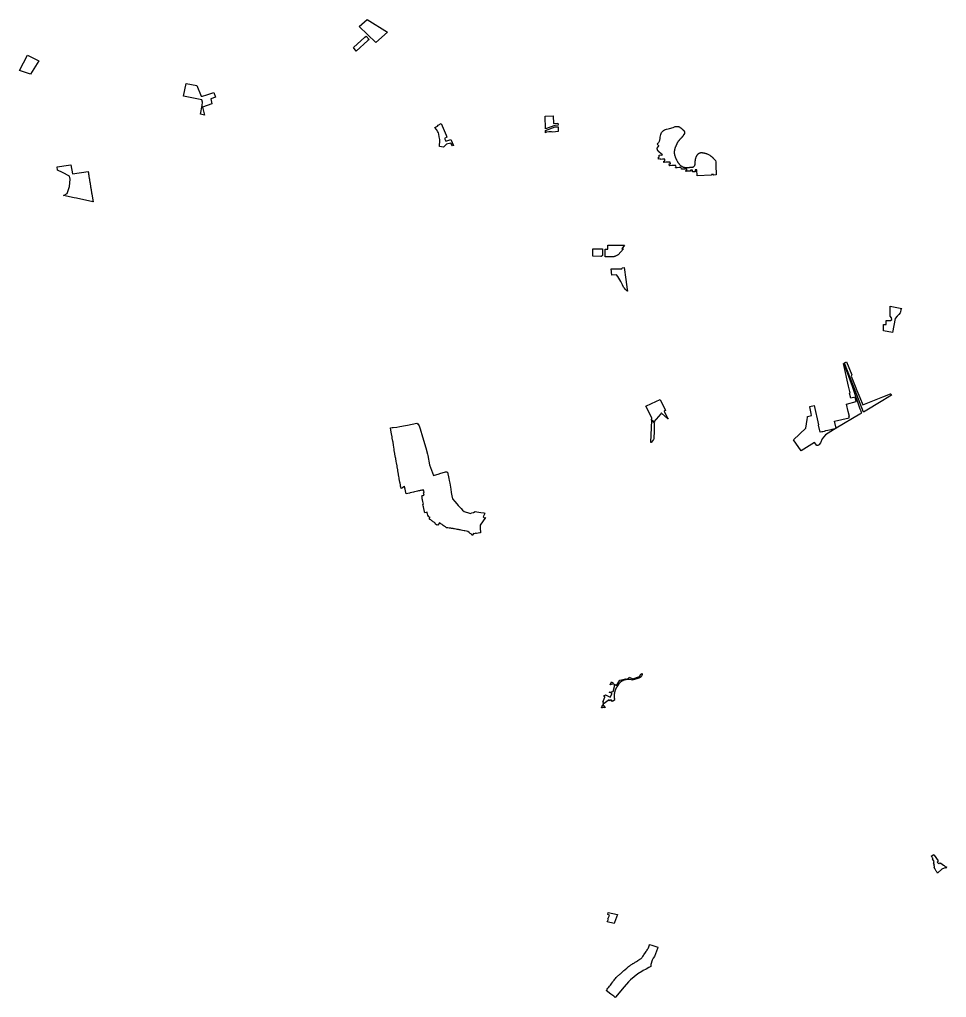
# Model space of a CAD drawing. Header units: inches. Extents: x -74.207 to -74.024, y 4.471 to 4.767.
# Drawn here: x -74.2049 to -74.1407, y 4.5449 to 4.6126 of the extents above; entities that cross this region are included whole.
import ezdxf

# ---------------------------------------------------------------- set-up
doc = ezdxf.new("R2010")
doc.units = ezdxf.units.IN
doc.header["$MEASUREMENT"] = 0
doc.layers.add('canchas', color=254, linetype='Continuous', true_color=0xfae5c3)

msp = doc.modelspace()

# ---------------------------------------------------------------- linework, layer by layer
at = {"layer": 'canchas'}
for points in [[(-74.203528, 4.609719), (-74.204104, 4.608815), (-74.204872, 4.609064), (-74.204332, 4.610123), (-74.20404, 4.609979)], [(-74.193329, 4.608166), (-74.192593, 4.608017), (-74.192296, 4.607286), (-74.192209, 4.607282), (-74.191912, 4.607384), (-74.191433, 4.607542), (-74.191301, 4.607213), (-74.19164, 4.607094), (-74.191553, 4.606748), (-74.192197, 4.606523), (-74.192073, 4.605965), (-74.192354, 4.606026), (-74.192222, 4.606629), (-74.192205, 4.606876), (-74.192243, 4.60703), (-74.193514, 4.607282)], [(-74.175444, 4.604361), (-74.175367, 4.60416), (-74.175022, 4.604293), (-74.174841, 4.603876), (-74.17489, 4.603853), (-74.175018, 4.604027), (-74.175318, 4.603948), (-74.175533, 4.603744), (-74.175798, 4.603791), (-74.175811, 4.603837), (-74.175801, 4.603926), (-74.175778, 4.604107), (-74.175782, 4.604289), (-74.175813, 4.604469), (-74.175855, 4.604647), (-74.175879, 4.604735), (-74.175915, 4.60482), (-74.176012, 4.604973), (-74.176124, 4.605117), (-74.175938, 4.6052), (-74.175887, 4.605286), (-74.175675, 4.605381), (-74.175328, 4.604588), (-74.175343, 4.604582), (-74.175283, 4.604433)], [(-74.159486, 4.605172), (-74.159477, 4.605174), (-74.159469, 4.605176), (-74.159461, 4.605178), (-74.159453, 4.60518), (-74.159445, 4.605181), (-74.159436, 4.605182), (-74.159428, 4.605184), (-74.15942, 4.605185), (-74.159411, 4.605186), (-74.159403, 4.605186), (-74.159395, 4.605187), (-74.159386, 4.605187), (-74.159378, 4.605188), (-74.15937, 4.605188), (-74.159361, 4.605188), (-74.159353, 4.605188), (-74.159344, 4.605188), (-74.159336, 4.605187), (-74.159328, 4.605187), (-74.159319, 4.605186), (-74.159311, 4.605185), (-74.159303, 4.605184), (-74.159294, 4.605183), (-74.159286, 4.605182), (-74.159278, 4.60518), (-74.15927, 4.605179), (-74.159261, 4.605177), (-74.159253, 4.605175), (-74.159245, 4.605173), (-74.159237, 4.605171), (-74.159228, 4.60517), (-74.15921, 4.605159), (-74.159191, 4.605148), (-74.159172, 4.605136), (-74.159153, 4.605124), (-74.159134, 4.605112), (-74.159115, 4.605099), (-74.159097, 4.605086), (-74.159079, 4.605073), (-74.159061, 4.605059), (-74.159043, 4.605045), (-74.159026, 4.605031), (-74.159009, 4.605017), (-74.158992, 4.605002), (-74.158988, 4.604998), (-74.158984, 4.604994), (-74.158979, 4.60499), (-74.158975, 4.604986), (-74.15897, 4.604982), (-74.158963, 4.604976), (-74.15892, 4.604935), (-74.158916, 4.60493), (-74.158912, 4.604925), (-74.158907, 4.604919), (-74.158902, 4.604914), (-74.158898, 4.604908), (-74.158893, 4.604902), (-74.158889, 4.604896), (-74.158885, 4.60489), (-74.158881, 4.604884), (-74.158877, 4.604878), (-74.158873, 4.604872), (-74.158869, 4.604866), (-74.158866, 4.604859), (-74.158862, 4.604853), (-74.158859, 4.604846), (-74.158855, 4.60484), (-74.158852, 4.604833), (-74.158849, 4.604827), (-74.158846, 4.60482), (-74.158845, 4.604818), (-74.158844, 4.604817), (-74.158844, 4.604815), (-74.158843, 4.604813), (-74.158842, 4.604811), (-74.158842, 4.60481), (-74.158841, 4.604808), (-74.15884, 4.604806), (-74.15884, 4.604804), (-74.158839, 4.604802), (-74.158839, 4.604801), (-74.158838, 4.604799), (-74.158838, 4.604797), (-74.158837, 4.604795), (-74.158837, 4.604793), (-74.158837, 4.604791), (-74.158836, 4.60479), (-74.158836, 4.604788), (-74.158836, 4.604786), (-74.158836, 4.604784), (-74.158835, 4.604782), (-74.158835, 4.60478), (-74.158835, 4.604771), (-74.158838, 4.604754), (-74.158841, 4.604738), (-74.158845, 4.604722), (-74.158849, 4.604705), (-74.158886, 4.60463), (-74.158899, 4.604599), (-74.15891, 4.604581), (-74.158922, 4.604563), (-74.158935, 4.604541), (-74.158944, 4.604526), (-74.158954, 4.604511), (-74.158967, 4.604496), (-74.158975, 4.604488), (-74.158988, 4.604478), (-74.158997, 4.60447), (-74.159011, 4.604454), (-74.159017, 4.604446), (-74.159028, 4.604431), (-74.159036, 4.604421), (-74.159048, 4.604409), (-74.159055, 4.604402), (-74.159071, 4.604386), (-74.159082, 4.604373), (-74.159089, 4.604364), (-74.159101, 4.60435), (-74.159115, 4.604332), (-74.159135, 4.604312), (-74.159147, 4.604299), (-74.159163, 4.604283), (-74.159176, 4.604272), (-74.159191, 4.604258), (-74.159196, 4.60425), (-74.159208, 4.604237), (-74.159219, 4.604224), (-74.159224, 4.604215), (-74.159234, 4.604203), (-74.159239, 4.604198), (-74.159247, 4.604189), (-74.159258, 4.604178), (-74.159264, 4.604168), (-74.159273, 4.604155), (-74.159289, 4.604133), (-74.159302, 4.604116), (-74.15931, 4.604102), (-74.159317, 4.60409), (-74.159324, 4.604078), (-74.159328, 4.604071), (-74.159337, 4.604054), (-74.15935, 4.604028), (-74.15936, 4.604007), (-74.15937, 4.603986), (-74.159378, 4.603968), (-74.159385, 4.603949), (-74.159394, 4.603931), (-74.159401, 4.603915), (-74.159407, 4.603897), (-74.159416, 4.603875), (-74.159431, 4.603838), (-74.159444, 4.603812), (-74.15945, 4.603799), (-74.159457, 4.603785), (-74.159462, 4.603775), (-74.159467, 4.603763), (-74.159474, 4.603747), (-74.159478, 4.603735), (-74.159486, 4.603716), (-74.159493, 4.6037), (-74.159498, 4.603687), (-74.159502, 4.603669), (-74.159504, 4.603658), (-74.159507, 4.603645), (-74.15951, 4.603629), (-74.159515, 4.603614), (-74.159524, 4.603585), (-74.159528, 4.603569), (-74.159535, 4.603555), (-74.159538, 4.603545), (-74.159539, 4.603533), (-74.159541, 4.603522), (-74.159542, 4.603509), (-74.159543, 4.603492), (-74.159545, 4.603481), (-74.159547, 4.603467), (-74.159549, 4.603455), (-74.15955, 4.60344), (-74.159552, 4.603426), (-74.159552, 4.603415), (-74.159553, 4.603398), (-74.159553, 4.603382), (-74.159551, 4.603366), (-74.159549, 4.603347), (-74.159546, 4.603334), (-74.159544, 4.603318), (-74.159543, 4.603306), (-74.159541, 4.603294), (-74.159538, 4.603276), (-74.159535, 4.60326), (-74.159535, 4.603249), (-74.159534, 4.60324), (-74.159521, 4.603193), (-74.159514, 4.603164), (-74.159505, 4.60314), (-74.159495, 4.603112), (-74.159489, 4.603094), (-74.159481, 4.603073), (-74.159475, 4.603057), (-74.159462, 4.603025), (-74.159457, 4.603015), (-74.159449, 4.602997), (-74.159439, 4.602974), (-74.159428, 4.602954), (-74.159415, 4.602928), (-74.159397, 4.602894), (-74.159381, 4.602865), (-74.159363, 4.602822), (-74.159344, 4.602788), (-74.159334, 4.60277), (-74.159327, 4.602757), (-74.159323, 4.602749), (-74.159314, 4.602733), (-74.159306, 4.602722), (-74.159299, 4.602711), (-74.159289, 4.602694), (-74.159279, 4.602677), (-74.15927, 4.602664), (-74.159259, 4.602649), (-74.159251, 4.602639), (-74.159241, 4.602625), (-74.159229, 4.602609), (-74.159218, 4.602597), (-74.159205, 4.602581), (-74.159197, 4.602572), (-74.159189, 4.602561), (-74.15918, 4.602552), (-74.159168, 4.602538), (-74.159159, 4.602528), (-74.159148, 4.602514), (-74.159138, 4.602504), (-74.159135, 4.602501), (-74.159118, 4.602488), (-74.159106, 4.602479), (-74.159095, 4.60247), (-74.159088, 4.602464), (-74.159079, 4.602457), (-74.159069, 4.60245), (-74.159031, 4.602427), (-74.159003, 4.602412), (-74.158987, 4.602406), (-74.158975, 4.602399), (-74.158945, 4.602382), (-74.15892, 4.602375), (-74.158896, 4.602368), (-74.158873, 4.602363), (-74.15885, 4.602358), (-74.158831, 4.602355), (-74.158815, 4.602353), (-74.15879, 4.602349), (-74.158769, 4.602346), (-74.158742, 4.602344), (-74.158716, 4.602344), (-74.158697, 4.602345), (-74.158668, 4.602346), (-74.158642, 4.60235), (-74.158622, 4.60235), (-74.158601, 4.60235), (-74.158578, 4.60235), (-74.158567, 4.60235), (-74.158565, 4.60235), (-74.158554, 4.602351), (-74.158529, 4.602351), (-74.158508, 4.602353), (-74.158489, 4.602354), (-74.15846, 4.602357), (-74.158439, 4.602358), (-74.158419, 4.60236), (-74.15841, 4.602359), (-74.158393, 4.602359), (-74.15838, 4.60236), (-74.158363, 4.60236), (-74.158347, 4.602358), (-74.158334, 4.602357), (-74.158316, 4.602356), (-74.158302, 4.602357), (-74.158286, 4.60236), (-74.158261, 4.602369), (-74.158248, 4.602374), (-74.158239, 4.602381), (-74.158223, 4.602391), (-74.158214, 4.602401), (-74.158204, 4.60241), (-74.1582, 4.602414), (-74.158179, 4.602433), (-74.158164, 4.602446), (-74.15815, 4.602459), (-74.158143, 4.602469), (-74.158132, 4.602483), (-74.158127, 4.602492), (-74.158119, 4.602508), (-74.158112, 4.602521), (-74.158102, 4.602536), (-74.158098, 4.602545), (-74.158091, 4.602562), (-74.15809, 4.602578), (-74.158091, 4.60259), (-74.158093, 4.602609), (-74.158093, 4.602628), (-74.158093, 4.602643), (-74.158093, 4.602652), (-74.158092, 4.60267), (-74.158092, 4.602684), (-74.158092, 4.602706), (-74.158091, 4.60272), (-74.15809, 4.602735), (-74.158089, 4.602762), (-74.158089, 4.602776), (-74.15809, 4.602788), (-74.158089, 4.602798), (-74.158089, 4.602806), (-74.158088, 4.602833), (-74.158087, 4.602851), (-74.158085, 4.602875), (-74.158079, 4.602901), (-74.158075, 4.602919), (-74.15807, 4.602938), (-74.158067, 4.602951), (-74.158064, 4.602965), (-74.158061, 4.602992), (-74.158051, 4.603021), (-74.158037, 4.603049), (-74.158027, 4.603071), (-74.158018, 4.603091), (-74.15801, 4.603107), (-74.158003, 4.603125), (-74.157999, 4.603137), (-74.157989, 4.603157), (-74.157982, 4.603173), (-74.157972, 4.603187), (-74.157962, 4.603203), (-74.157952, 4.603216), (-74.15794, 4.603232), (-74.157923, 4.603252), (-74.157904, 4.603272), (-74.157892, 4.603285), (-74.157882, 4.603297), (-74.157868, 4.60331), (-74.157853, 4.603323), (-74.157836, 4.603333), (-74.157822, 4.603339), (-74.157804, 4.603346), (-74.157782, 4.603354), (-74.157758, 4.603363), (-74.157738, 4.603369), (-74.15772, 4.603371), (-74.157701, 4.603374), (-74.157691, 4.603375), (-74.157683, 4.603376), (-74.157664, 4.603376), (-74.157654, 4.603376), (-74.157638, 4.603374), (-74.157617, 4.603373), (-74.157599, 4.60337), (-74.157582, 4.60337), (-74.157562, 4.603367), (-74.157544, 4.603363), (-74.15753, 4.60336), (-74.157511, 4.603356), (-74.15748, 4.603351), (-74.157459, 4.603346), (-74.157431, 4.603337), (-74.157397, 4.603327), (-74.157361, 4.603317), (-74.157341, 4.603313), (-74.157316, 4.603305), (-74.157295, 4.603298), (-74.157268, 4.603286), (-74.157139, 4.603212), (-74.15709, 4.603187), (-74.157064, 4.603169), (-74.15704, 4.603155), (-74.157024, 4.603146), (-74.157007, 4.603137), (-74.156987, 4.603124), (-74.156973, 4.603113), (-74.156959, 4.603102), (-74.156943, 4.603089), (-74.156929, 4.603076), (-74.156916, 4.603066), (-74.156902, 4.603053), (-74.156891, 4.603042), (-74.156885, 4.603036), (-74.156871, 4.603022), (-74.156867, 4.60302), (-74.156681, 4.602838), (-74.156681, 4.602838), (-74.156677, 4.602729), (-74.156676, 4.602688), (-74.156675, 4.60265), (-74.156675, 4.602648), (-74.156673, 4.602611), (-74.156671, 4.602575), (-74.156671, 4.602573), (-74.15667, 4.602535), (-74.156668, 4.602511), (-74.156668, 4.602506), (-74.156668, 4.602502), (-74.156663, 4.602358), (-74.156663, 4.602254), (-74.156657, 4.602098), (-74.156656, 4.60206), (-74.156654, 4.602022), (-74.156653, 4.601983), (-74.156651, 4.601945), (-74.15665, 4.601907), (-74.156648, 4.601869), (-74.156647, 4.601831), (-74.156807, 4.601824), (-74.156807, 4.601818), (-74.156833, 4.601823), (-74.156836, 4.601862), (-74.156963, 4.601857), (-74.15696, 4.601815), (-74.157971, 4.601776), (-74.157977, 4.602178), (-74.158104, 4.602174), (-74.1581, 4.602043), (-74.158191, 4.602042), (-74.158279, 4.602039), (-74.158283, 4.602167), (-74.15842, 4.602163), (-74.15842, 4.602091), (-74.158445, 4.602089), (-74.15858, 4.602084), (-74.158715, 4.602079), (-74.158742, 4.602077), (-74.158744, 4.602131), (-74.158677, 4.602133), (-74.158681, 4.602241), (-74.158721, 4.60224), (-74.158803, 4.602237), (-74.158831, 4.602237), (-74.158858, 4.602236), (-74.15894, 4.602232), (-74.158966, 4.602231), (-74.159056, 4.602228), (-74.159056, 4.602255), (-74.159059, 4.602339), (-74.159214, 4.602333), (-74.159349, 4.602328), (-74.159466, 4.602323), (-74.159466, 4.602351), (-74.159422, 4.602353), (-74.159431, 4.602485), (-74.159585, 4.602479), (-74.159719, 4.602474), (-74.159854, 4.602469), (-74.159888, 4.602468), (-74.159891, 4.602586), (-74.159819, 4.602588), (-74.159824, 4.602715), (-74.159973, 4.602711), (-74.160108, 4.602706), (-74.160243, 4.602701), (-74.160275, 4.602699), (-74.160279, 4.602785), (-74.160205, 4.60279), (-74.160209, 4.602915), (-74.160359, 4.602912), (-74.160494, 4.602908), (-74.160495, 4.602935), (-74.16063, 4.60293), (-74.160635, 4.603004), (-74.160633, 4.60306), (-74.160586, 4.603064), (-74.16059, 4.603209), (-74.1604, 4.603215), (-74.160398, 4.603207), (-74.160366, 4.603212), (-74.160588, 4.60341), (-74.160598, 4.603418), (-74.160604, 4.603423), (-74.160609, 4.603428), (-74.160615, 4.603432), (-74.16062, 4.603437), (-74.160625, 4.603443), (-74.16063, 4.603448), (-74.160635, 4.603453), (-74.16064, 4.603458), (-74.160645, 4.603463), (-74.16065, 4.603469), (-74.160654, 4.603474), (-74.160659, 4.60348), (-74.160663, 4.603486), (-74.160668, 4.603491), (-74.160672, 4.603497), (-74.160676, 4.603503), (-74.16068, 4.603509), (-74.160684, 4.603515), (-74.160688, 4.603521), (-74.160691, 4.603527), (-74.160695, 4.603534), (-74.160699, 4.60354), (-74.160701, 4.603545), (-74.160703, 4.603549), (-74.160704, 4.603553), (-74.160706, 4.603557), (-74.160707, 4.60356), (-74.160709, 4.603564), (-74.16071, 4.603568), (-74.160711, 4.603571), (-74.160712, 4.603575), (-74.160714, 4.603579), (-74.160715, 4.603583), (-74.160716, 4.603587), (-74.160716, 4.603591), (-74.160717, 4.603595), (-74.160718, 4.603598), (-74.160719, 4.603602), (-74.16072, 4.603606), (-74.16072, 4.60361), (-74.160721, 4.603614), (-74.160721, 4.603618), (-74.160721, 4.603622), (-74.160722, 4.603626), (-74.160722, 4.60363), (-74.160722, 4.603634), (-74.160722, 4.603638), (-74.160722, 4.603642), (-74.160722, 4.603646), (-74.160722, 4.60365), (-74.160722, 4.603654), (-74.160722, 4.603658), (-74.160721, 4.603662), (-74.160721, 4.603666), (-74.16072, 4.60367), (-74.16072, 4.603674), (-74.160719, 4.603678), (-74.160719, 4.603682), (-74.160718, 4.603686), (-74.160717, 4.60369), (-74.160716, 4.603693), (-74.160715, 4.603697), (-74.160714, 4.603701), (-74.160713, 4.603705), (-74.160712, 4.603709), (-74.160711, 4.603713), (-74.16071, 4.603716), (-74.160708, 4.60372), (-74.160707, 4.603724), (-74.160705, 4.603728), (-74.160704, 4.603731), (-74.160702, 4.603735), (-74.160701, 4.603739), (-74.160699, 4.603742), (-74.160697, 4.603746), (-74.160695, 4.603749), (-74.160693, 4.603753), (-74.160691, 4.603756), (-74.160689, 4.60376), (-74.160687, 4.603763), (-74.160685, 4.603766), (-74.160683, 4.60377), (-74.160681, 4.603773), (-74.160678, 4.603776), (-74.160676, 4.603779), (-74.160673, 4.603783), (-74.160671, 4.603786), (-74.160668, 4.603789), (-74.160666, 4.603792), (-74.160663, 4.603795), (-74.16066, 4.603798), (-74.160658, 4.603801), (-74.160655, 4.603803), (-74.160652, 4.603806), (-74.160649, 4.603809), (-74.160646, 4.603812), (-74.160643, 4.603814), (-74.16064, 4.603817), (-74.160637, 4.603819), (-74.160634, 4.603822), (-74.160631, 4.603824), (-74.160628, 4.603827), (-74.160624, 4.603829), (-74.160621, 4.603831), (-74.160618, 4.603833), (-74.160736, 4.603969), (-74.160711, 4.603984), (-74.160674, 4.604017), (-74.160644, 4.604052), (-74.160613, 4.604093), (-74.160594, 4.604126), (-74.16058, 4.604158), (-74.160567, 4.60419), (-74.160555, 4.604233), (-74.160543, 4.604286), (-74.160534, 4.604321), (-74.160527, 4.604383), (-74.160522, 4.604446), (-74.16051, 4.60453), (-74.160484, 4.604625), (-74.160461, 4.604689), (-74.160437, 4.604758), (-74.160384, 4.604819), (-74.160338, 4.60487), (-74.160312, 4.60489), (-74.160281, 4.604915), (-74.160217, 4.604952), (-74.160146, 4.60498), (-74.160087, 4.605001), (-74.160077, 4.605005), (-74.159976, 4.605022), (-74.159888, 4.605036), (-74.15962, 4.60512)], [(-74.20224, 4.602149), (-74.202277, 4.602382), (-74.201481, 4.602504), (-74.201481, 4.602504), (-74.201312, 4.60253), (-74.20121, 4.601897), (-74.200122, 4.602064), (-74.200118, 4.602036), (-74.200109, 4.601983), (-74.200101, 4.601929), (-74.200092, 4.601875), (-74.200084, 4.601822), (-74.200074, 4.601759), (-74.200065, 4.601706), (-74.200057, 4.601652), (-74.200048, 4.601599), (-74.200039, 4.601545), (-74.200032, 4.601497), (-74.200031, 4.601492), (-74.200022, 4.601438), (-74.20002, 4.601429), (-74.200013, 4.601385), (-74.200004, 4.601331), (-74.200001, 4.601313), (-74.199995, 4.601278), (-74.199987, 4.601224), (-74.199983, 4.601201), (-74.199982, 4.601193), (-74.199978, 4.601171), (-74.19997, 4.601117), (-74.199961, 4.601063), (-74.199951, 4.601001), (-74.199943, 4.600947), (-74.199935, 4.600894), (-74.19993, 4.600864), (-74.199926, 4.60084), (-74.199919, 4.600795), (-74.199917, 4.600787), (-74.199913, 4.60076), (-74.199909, 4.600733), (-74.1999, 4.60068), (-74.199891, 4.600626), (-74.199884, 4.600583), (-74.199883, 4.600572), (-74.199878, 4.600542), (-74.199877, 4.600542), (-74.199871, 4.600504), (-74.199782, 4.599956), (-74.199801, 4.59996), (-74.200939, 4.600213), (-74.201091, 4.600246), (-74.201832, 4.600411), (-74.201587, 4.600534), (-74.201407, 4.601022), (-74.201371, 4.601537), (-74.201416, 4.601745), (-74.201893, 4.601998)], [(-74.163907, 4.595322), (-74.163663, 4.595322), (-74.163662, 4.595321), (-74.163353, 4.595322), (-74.163177, 4.595328), (-74.163164, 4.595405), (-74.163013, 4.59542), (-74.162902, 4.594597), (-74.162801, 4.59389), (-74.162785, 4.593772), (-74.162802, 4.593786), (-74.162814, 4.593796), (-74.162844, 4.593821), (-74.162857, 4.593832), (-74.16286, 4.593834), (-74.162875, 4.593849), (-74.162876, 4.593851), (-74.162886, 4.59386), (-74.162895, 4.593869), (-74.162898, 4.593872), (-74.162914, 4.593889), (-74.162926, 4.593902), (-74.162943, 4.593919), (-74.162945, 4.593922), (-74.162952, 4.59393), (-74.162997, 4.593985), (-74.163001, 4.59399), (-74.163021, 4.594019), (-74.16303, 4.594033), (-74.163051, 4.594061), (-74.163124, 4.594224), (-74.163253, 4.59445), (-74.163387, 4.594681), (-74.163465, 4.594806), (-74.163547, 4.594919), (-74.163547, 4.594919), (-74.163878, 4.594893)], [(-74.144265, 4.591884), (-74.144449, 4.590908), (-74.145058, 4.591036), (-74.14506, 4.591412), (-74.145061, 4.591475), (-74.144979, 4.591475), (-74.144957, 4.591475), (-74.144907, 4.591475), (-74.14488, 4.591475), (-74.144881, 4.591528), (-74.144881, 4.591582), (-74.144881, 4.591591), (-74.144881, 4.591637), (-74.144881, 4.591664), (-74.144881, 4.591691), (-74.144881, 4.591745), (-74.144832, 4.591745), (-74.144796, 4.591745), (-74.14477, 4.591745), (-74.144701, 4.591745), (-74.144696, 4.591745), (-74.144581, 4.591746), (-74.144492, 4.591827), (-74.144492, 4.591827), (-74.144492, 4.591827), (-74.144499, 4.591927), (-74.144606, 4.592059), (-74.144606, 4.592059), (-74.144607, 4.592061), (-74.144609, 4.592743), (-74.144016, 4.592623), (-74.143783, 4.592576), (-74.143784, 4.592575), (-74.143782, 4.592574), (-74.143835, 4.592526), (-74.143862, 4.592501), (-74.143895, 4.592332), (-74.143907, 4.592271), (-74.144005, 4.592165), (-74.14412, 4.592041)], [(-74.176481, 4.581752), (-74.176221, 4.581007), (-74.175985, 4.581082), (-74.175897, 4.58111), (-74.175699, 4.581173), (-74.175609, 4.581202), (-74.175385, 4.581274), (-74.175312, 4.581259), (-74.17524, 4.581246), (-74.175151, 4.580804), (-74.175125, 4.580678), (-74.175092, 4.580487), (-74.175022, 4.580071), (-74.174982, 4.579834), (-74.174944, 4.57961), (-74.174906, 4.579395), (-74.174743, 4.579206), (-74.174595, 4.579048), (-74.174501, 4.578947), (-74.174348, 4.578785), (-74.174298, 4.578731), (-74.1742, 4.578627), (-74.17409, 4.578512), (-74.173724, 4.578408), (-74.173677, 4.578394), (-74.173552, 4.578432), (-74.173449, 4.578465), (-74.173336, 4.578516), (-74.173226, 4.578501), (-74.172941, 4.578461), (-74.172734, 4.578433), (-74.172674, 4.578423), (-74.172666, 4.578381), (-74.172749, 4.578193), (-74.172768, 4.578147), (-74.172709, 4.578096), (-74.172625, 4.578109), (-74.172986, 4.577569), (-74.172974, 4.577395), (-74.172971, 4.577049), (-74.173012, 4.577036), (-74.17313, 4.577016), (-74.173237, 4.576998), (-74.173283, 4.577013), (-74.17333, 4.577008), (-74.173402, 4.576973), (-74.173436, 4.577008), (-74.173527, 4.576865), (-74.173587, 4.576945), (-74.173668, 4.577007), (-74.173754, 4.577073), (-74.17383, 4.577131), (-74.173935, 4.577156), (-74.17404, 4.577182), (-74.174099, 4.577191), (-74.174205, 4.577213), (-74.174311, 4.577235), (-74.174375, 4.577249), (-74.174429, 4.577258), (-74.174482, 4.577268), (-74.174588, 4.577286), (-74.174652, 4.577298), (-74.174756, 4.577318), (-74.174809, 4.577329), (-74.174862, 4.577339), (-74.174919, 4.577341), (-74.174972, 4.57735), (-74.175025, 4.577358), (-74.175078, 4.577367), (-74.175131, 4.577376), (-74.175214, 4.57739), (-74.175308, 4.577389), (-74.175394, 4.577454), (-74.175437, 4.577487), (-74.17548, 4.577519), (-74.175535, 4.577549), (-74.175577, 4.57758), (-74.175621, 4.577613), (-74.175664, 4.577645), (-74.175708, 4.577677), (-74.175759, 4.577712), (-74.175803, 4.577745), (-74.175855, 4.577673), (-74.175919, 4.577583), (-74.175963, 4.577616), (-74.175993, 4.577574), (-74.176077, 4.577636), (-74.176102, 4.577719), (-74.176146, 4.577752), (-74.17619, 4.577784), (-74.176233, 4.577816), (-74.176277, 4.577848), (-74.176321, 4.577887), (-74.176366, 4.577917), (-74.176411, 4.577948), (-74.176459, 4.577979), (-74.176504, 4.57801), (-74.176441, 4.578098), (-74.176486, 4.578126), (-74.176535, 4.578161), (-74.176614, 4.578277), (-74.176634, 4.578363), (-74.176645, 4.578416), (-74.176657, 4.578469), (-74.176714, 4.578451), (-74.176821, 4.578429), (-74.176832, 4.578482), (-74.176844, 4.578535), (-74.176856, 4.578588), (-74.176868, 4.578641), (-74.17688, 4.578695), (-74.176893, 4.578752), (-74.176905, 4.578803), (-74.176917, 4.578855), (-74.176928, 4.578908), (-74.176953, 4.579015), (-74.1769, 4.579023), (-74.176919, 4.579114), (-74.176943, 4.579222), (-74.176967, 4.57933), (-74.176989, 4.579404), (-74.177008, 4.57951), (-74.177027, 4.579616), (-74.176974, 4.579628), (-74.176922, 4.57964), (-74.176869, 4.579651), (-74.176887, 4.579722), (-74.176911, 4.579826), (-74.176858, 4.579838), (-74.176883, 4.579943), (-74.176928, 4.580017), (-74.176981, 4.580005), (-74.177033, 4.579993), (-74.177093, 4.57998), (-74.177144, 4.579968), (-74.177195, 4.579957), (-74.177247, 4.579945), (-74.177315, 4.57992), (-74.177424, 4.5799), (-74.177532, 4.579881), (-74.177609, 4.579865), (-74.177716, 4.579842), (-74.177823, 4.579818), (-74.177883, 4.579804), (-74.177998, 4.579778), (-74.178112, 4.579752), (-74.178124, 4.579806), (-74.178136, 4.579859), (-74.178147, 4.579915), (-74.178159, 4.579971), (-74.178169, 4.580024), (-74.178179, 4.580077), (-74.17819, 4.58013), (-74.178201, 4.580184), (-74.178213, 4.580243), (-74.178228, 4.580282), (-74.178276, 4.580241), (-74.178372, 4.580159), (-74.17846, 4.580105), (-74.178463, 4.580114), (-74.178476, 4.580203), (-74.178492, 4.580274), (-74.17851, 4.580381), (-74.178528, 4.580488), (-74.178545, 4.580564), (-74.178563, 4.580671), (-74.178581, 4.580778), (-74.178591, 4.58085), (-74.17861, 4.580957), (-74.178629, 4.581064), (-74.178643, 4.581119), (-74.17868, 4.581332), (-74.17869, 4.581407), (-74.178727, 4.581621), (-74.178741, 4.581689), (-74.178778, 4.581903), (-74.178791, 4.581981), (-74.178829, 4.582194), (-74.178841, 4.58227), (-74.178881, 4.582484), (-74.178894, 4.582537), (-74.178929, 4.582751), (-74.178933, 4.582834), (-74.178981, 4.583114), (-74.179016, 4.58333), (-74.179039, 4.583395), (-74.179077, 4.583606), (-74.179087, 4.583686), (-74.179127, 4.583898), (-74.179188, 4.584284), (-74.179183, 4.584314), (-74.179074, 4.584334), (-74.178996, 4.584342), (-74.178751, 4.584369), (-74.178551, 4.584405), (-74.178152, 4.584483), (-74.178009, 4.584511), (-74.177377, 4.584632), (-74.177293, 4.584585), (-74.177216, 4.584454), (-74.177146, 4.584248), (-74.176972, 4.583694), (-74.17674, 4.582942), (-74.176634, 4.582497), (-74.176604, 4.58239)], [(-74.141556, 4.554734), (-74.141276, 4.554324), (-74.141353, 4.554249), (-74.141316, 4.55421), (-74.141278, 4.554171), (-74.14124, 4.554132), (-74.141163, 4.554207), (-74.141133, 4.554182), (-74.141088, 4.554168), (-74.140902, 4.554034), (-74.14087, 4.554001), (-74.140794, 4.553946), (-74.140705, 4.553913), (-74.140725, 4.553832), (-74.140802, 4.553843), (-74.140861, 4.553826), (-74.141029, 4.553751), (-74.141289, 4.553497), (-74.141313, 4.553474), (-74.141351, 4.553523), (-74.141381, 4.553568), (-74.141412, 4.553613), (-74.141441, 4.553656), (-74.141472, 4.553702), (-74.141496, 4.553735), (-74.141553, 4.553894), (-74.141523, 4.553914), (-74.141556, 4.554024), (-74.141524, 4.554046), (-74.141612, 4.554171), (-74.141563, 4.554204), (-74.141593, 4.554245), (-74.141549, 4.554276), (-74.141588, 4.55433), (-74.141676, 4.554452), (-74.14163, 4.554483), (-74.141666, 4.554535), (-74.141697, 4.55458), (-74.141756, 4.554663), (-74.141576, 4.554784)], [(-74.163705, 4.549992), (-74.164187, 4.550121), (-74.164092, 4.550302), (-74.164135, 4.550323), (-74.164063, 4.550513), (-74.164042, 4.550569), (-74.164153, 4.550618), (-74.164113, 4.550751), (-74.163471, 4.550614), (-74.163677, 4.550065)], [(-74.161254, 4.54855), (-74.161091, 4.548492), (-74.160683, 4.548352), (-74.160715, 4.548258), (-74.160923, 4.547706), (-74.161, 4.54759), (-74.161087, 4.54746), (-74.161172, 4.547158), (-74.161171, 4.547081), (-74.161178, 4.547024), (-74.161314, 4.546948), (-74.1615, 4.546836), (-74.161692, 4.546732), (-74.161795, 4.54667), (-74.16206, 4.546509), (-74.162583, 4.546093), (-74.162718, 4.545965), (-74.163019, 4.545612), (-74.163621, 4.544905), (-74.16364, 4.544875), (-74.163644, 4.544878), (-74.163742, 4.544956), (-74.163949, 4.545111), (-74.16426, 4.545345), (-74.164244, 4.545366), (-74.16419, 4.545438), (-74.164135, 4.54551), (-74.164082, 4.54558), (-74.164028, 4.545652), (-74.163973, 4.545724), (-74.163916, 4.545801), (-74.163862, 4.545873), (-74.163807, 4.545945), (-74.163768, 4.545997), (-74.163713, 4.54607), (-74.163663, 4.546137), (-74.163659, 4.546142), (-74.163618, 4.546196), (-74.163571, 4.546259), (-74.163545, 4.546282), (-74.163304, 4.546495), (-74.16328, 4.546516), (-74.163206, 4.546582), (-74.163092, 4.546683), (-74.163054, 4.546717), (-74.163028, 4.54674), (-74.162978, 4.546784), (-74.162939, 4.546819), (-74.162842, 4.546905), (-74.16279, 4.546951), (-74.162704, 4.547027), (-74.16264, 4.547068), (-74.162593, 4.547098), (-74.162547, 4.547127), (-74.162498, 4.547157), (-74.162451, 4.547187), (-74.162404, 4.547217), (-74.162392, 4.547224), (-74.162309, 4.547277), (-74.162262, 4.547307), (-74.162214, 4.547337), (-74.162167, 4.547366), (-74.16216, 4.547371), (-74.162083, 4.54742), (-74.162073, 4.547426), (-74.161928, 4.547517), (-74.161836, 4.547576), (-74.161816, 4.547588), (-74.161796, 4.547618), (-74.161764, 4.547664), (-74.161731, 4.547712), (-74.161681, 4.547786), (-74.161649, 4.547832), (-74.161545, 4.547985), (-74.161503, 4.548046), (-74.161466, 4.5481), (-74.161451, 4.548123), (-74.161399, 4.548199), (-74.161378, 4.54823), (-74.161362, 4.548254), (-74.161317, 4.548376), (-74.161263, 4.548525)]]:
    msp.add_lwpolyline(points, close=True, dxfattribs=at)
for points in [[(-74.179401, 4.611723, 0), (-74.180206, 4.610996, 0), (-74.181355, 4.612105, 0), (-74.180813, 4.612588, 0)], [(-74.180759, 4.611143, 0), (-74.181576, 4.610405, 0), (-74.181761, 4.61065, 0), (-74.181761, 4.61065, 0), (-74.18098, 4.61136, 0), (-74.180884, 4.611448, 0), (-74.180676, 4.611218, 0)], [(-74.168486, 4.605908, 0), (-74.167924, 4.605923, 0), (-74.167904, 4.605392, 0), (-74.167597, 4.605405, 0), (-74.167591, 4.605265, 0), (-74.167816, 4.60526, 0), (-74.168456, 4.605031, 0)], [(-74.168469, 4.604895, 0), (-74.167787, 4.605155, 0), (-74.167587, 4.605161, 0), (-74.167587, 4.604844, 0), (-74.167951, 4.604798, 0), (-74.168053, 4.604811, 0), (-74.168225, 4.604813, 0), (-74.168384, 4.604795, 0), (-74.168468, 4.60475, 0)], [(-74.16462, 4.596181, 0), (-74.164626, 4.59618, 0), (-74.165187, 4.596211, 0), (-74.165186, 4.596301, 0), (-74.165184, 4.596482, 0), (-74.165181, 4.596708, 0), (-74.164506, 4.596705, 0), (-74.164506, 4.596479, 0), (-74.164506, 4.596267, 0), (-74.164512, 4.596257, 0), (-74.164516, 4.596253, 0), (-74.16452, 4.596249, 0), (-74.164524, 4.596245, 0), (-74.164528, 4.596241, 0), (-74.164532, 4.596238, 0), (-74.164536, 4.596234, 0), (-74.16454, 4.59623, 0), (-74.164545, 4.596227, 0), (-74.164549, 4.596223, 0), (-74.164553, 4.59622, 0), (-74.164558, 4.596217, 0), (-74.164562, 4.596214, 0), (-74.164567, 4.59621, 0), (-74.164571, 4.596207, 0), (-74.164576, 4.596204, 0), (-74.164581, 4.596202, 0), (-74.164586, 4.596199, 0), (-74.16459, 4.596196, 0), (-74.164595, 4.596193, 0), (-74.1646, 4.596191, 0), (-74.164605, 4.596188, 0), (-74.16461, 4.596186, 0), (-74.164615, 4.596184, 0)], [(-74.162996, 4.596968, 0), (-74.163174, 4.596714, 0), (-74.163072, 4.596715, 0), (-74.163245, 4.596495, 0), (-74.16344, 4.5963, 0), (-74.163449, 4.596291, 0), (-74.163461, 4.596279, 0), (-74.163467, 4.596276, 0), (-74.163611, 4.596205, 0), (-74.163637, 4.596193, 0), (-74.16366, 4.596185, 0), (-74.163691, 4.596175, 0), (-74.163716, 4.59617, 0), (-74.163738, 4.596166, 0), (-74.164331, 4.596155, 0), (-74.164331, 4.596247, 0), (-74.164331, 4.596467, 0), (-74.164331, 4.596476, 0), (-74.16433, 4.596693, 0), (-74.164137, 4.596697, 0), (-74.164139, 4.596954, 0), (-74.164089, 4.596956, 0), (-74.164074, 4.596957, 0), (-74.164034, 4.596959, 0), (-74.164016, 4.596959, 0), (-74.163381, 4.596954, 0), (-74.163013, 4.596967, 0)], [(-74.147241, 4.587193, 0), (-74.14669, 4.585642, 0), (-74.146638, 4.585495, 0), (-74.146635, 4.585487, 0), (-74.146633, 4.58548, 0), (-74.146631, 4.585473, 0), (-74.146629, 4.585466, 0), (-74.146627, 4.585459, 0), (-74.146625, 4.585452, 0), (-74.146623, 4.585446, 0), (-74.146622, 4.585439, 0), (-74.14662, 4.585431, 0), (-74.146619, 4.585424, 0), (-74.146618, 4.585417, 0), (-74.146617, 4.58541, 0), (-74.146616, 4.585403, 0), (-74.146615, 4.585396, 0), (-74.146614, 4.585389, 0), (-74.146614, 4.585382, 0), (-74.146613, 4.585375, 0), (-74.146613, 4.585372, 0), (-74.146613, 4.58537, 0), (-74.146612, 4.585369, 0), (-74.146612, 4.585367, 0), (-74.146612, 4.585365, 0), (-74.146612, 4.585363, 0), (-74.146612, 4.585362, 0), (-74.146612, 4.58536, 0), (-74.146612, 4.585358, 0), (-74.146612, 4.585356, 0), (-74.146612, 4.585355, 0), (-74.146612, 4.585353, 0), (-74.146612, 4.585351, 0), (-74.146612, 4.585349, 0), (-74.146612, 4.585348, 0), (-74.146613, 4.585346, 0), (-74.146613, 4.585344, 0), (-74.146613, 4.585343, 0), (-74.146613, 4.585341, 0), (-74.146614, 4.585339, 0), (-74.146614, 4.585337, 0), (-74.146614, 4.585336, 0), (-74.146615, 4.585334, 0), (-74.146615, 4.585332, 0), (-74.146616, 4.585331, 0), (-74.146616, 4.585329, 0), (-74.146617, 4.585327, 0), (-74.146617, 4.585326, 0), (-74.146618, 4.585324, 0), (-74.146618, 4.585323, 0), (-74.146619, 4.585321, 0), (-74.14662, 4.585319, 0), (-74.14662, 4.585318, 0), (-74.146621, 4.585316, 0), (-74.146622, 4.585315, 0), (-74.146622, 4.585313, 0), (-74.146623, 4.585311, 0), (-74.146624, 4.58531, 0), (-74.146625, 4.585308, 0), (-74.146626, 4.585307, 0), (-74.146627, 4.585305, 0), (-74.146628, 4.585304, 0), (-74.146629, 4.585303, 0), (-74.14663, 4.585301, 0), (-74.146631, 4.5853, 0), (-74.146632, 4.585298, 0), (-74.146633, 4.585297, 0), (-74.146634, 4.585296, 0), (-74.146635, 4.585294, 0), (-74.146636, 4.585293, 0), (-74.146637, 4.585292, 0), (-74.146638, 4.58529, 0), (-74.146639, 4.585289, 0), (-74.146641, 4.585288, 0), (-74.146642, 4.585287, 0), (-74.146643, 4.585285, 0), (-74.146644, 4.585284, 0), (-74.146645, 4.585284, 0), (-74.146646, 4.585283, 0), (-74.146647, 4.585282, 0), (-74.146648, 4.585281, 0), (-74.14665, 4.58528, 0), (-74.146651, 4.585279, 0), (-74.146652, 4.585278, 0), (-74.146654, 4.585277, 0), (-74.146655, 4.585276, 0), (-74.146657, 4.585275, 0), (-74.146699, 4.585266, 0), (-74.148333, 4.584285, 0), (-74.148333, 4.584285, 0), (-74.148334, 4.584284, 0), (-74.148336, 4.584283, 0), (-74.14908, 4.583836, 0), (-74.149307, 4.583553, 0), (-74.149418, 4.583281, 0), (-74.149526, 4.583152, 0), (-74.149526, 4.583152, 0), (-74.149539, 4.583136, 0), (-74.149558, 4.583095, 0), (-74.149675, 4.583083, 0), (-74.149844, 4.583306, 0), (-74.15077, 4.582731, 0), (-74.151298, 4.583475, 0), (-74.150442, 4.584304, 0), (-74.150347, 4.584893, 0), (-74.150325, 4.585034, 0), (-74.150312, 4.585112, 0), (-74.150047, 4.585166, 0), (-74.150047, 4.585168, 0), (-74.150077, 4.58532, 0), (-74.150169, 4.585776, 0), (-74.150171, 4.585787, 0), (-74.150171, 4.585787, 0), (-74.150171, 4.585787, 0), (-74.150171, 4.585787, 0), (-74.150171, 4.585787, 0), (-74.150171, 4.585788, 0), (-74.150171, 4.585788, 0), (-74.150172, 4.585788, 0), (-74.150172, 4.585788, 0), (-74.150172, 4.585788, 0), (-74.150172, 4.585789, 0), (-74.150172, 4.585789, 0), (-74.150172, 4.585789, 0), (-74.150172, 4.585789, 0), (-74.150172, 4.585789, 0), (-74.150172, 4.58579, 0), (-74.150171, 4.58579, 0), (-74.150171, 4.58579, 0), (-74.150171, 4.58579, 0), (-74.150171, 4.58579, 0), (-74.150171, 4.585791, 0), (-74.150171, 4.585791, 0), (-74.150171, 4.585791, 0), (-74.150171, 4.585791, 0), (-74.150171, 4.585791, 0), (-74.150171, 4.585791, 0), (-74.150171, 4.585792, 0), (-74.150171, 4.585792, 0), (-74.150171, 4.585792, 0), (-74.150171, 4.585792, 0), (-74.150171, 4.585792, 0), (-74.150171, 4.585793, 0), (-74.150171, 4.585793, 0), (-74.150171, 4.585793, 0), (-74.150171, 4.585793, 0), (-74.150171, 4.585793, 0), (-74.150171, 4.585793, 0), (-74.15017, 4.585794, 0), (-74.15017, 4.585794, 0), (-74.15017, 4.585794, 0), (-74.15017, 4.585794, 0), (-74.15017, 4.585794, 0), (-74.15017, 4.585795, 0), (-74.15017, 4.585795, 0), (-74.15017, 4.585795, 0), (-74.150169, 4.585795, 0), (-74.150169, 4.585795, 0), (-74.150169, 4.585795, 0), (-74.150169, 4.585796, 0), (-74.150169, 4.585796, 0), (-74.150169, 4.585796, 0), (-74.150169, 4.585796, 0), (-74.150169, 4.585796, 0), (-74.150169, 4.585796, 0), (-74.150168, 4.585796, 0), (-74.150168, 4.585797, 0), (-74.150168, 4.585797, 0), (-74.150168, 4.585797, 0), (-74.150168, 4.585797, 0), (-74.150168, 4.585797, 0), (-74.150168, 4.585797, 0), (-74.150167, 4.585797, 0), (-74.150167, 4.585797, 0), (-74.150167, 4.585798, 0), (-74.150167, 4.585798, 0), (-74.150167, 4.585798, 0), (-74.150167, 4.585798, 0), (-74.150166, 4.585798, 0), (-74.150166, 4.585798, 0), (-74.150166, 4.585798, 0), (-74.150166, 4.585798, 0), (-74.150166, 4.585798, 0), (-74.150166, 4.585798, 0), (-74.150165, 4.585799, 0), (-74.150165, 4.585799, 0), (-74.150165, 4.585799, 0), (-74.150165, 4.585799, 0), (-74.150165, 4.585799, 0), (-74.150165, 4.585799, 0), (-74.150164, 4.585799, 0), (-74.150164, 4.585799, 0), (-74.150164, 4.585799, 0), (-74.150164, 4.585799, 0), (-74.150164, 4.585799, 0), (-74.150164, 4.585799, 0), (-74.150163, 4.585799, 0), (-74.150163, 4.585799, 0), (-74.150163, 4.585799, 0), (-74.14986, 4.585864, 0), (-74.14956, 4.584518, 0), (-74.149586, 4.584512, 0), (-74.149476, 4.584025, 0), (-74.149449, 4.584031, 0), (-74.149339, 4.584056, 0), (-74.149267, 4.584072, 0), (-74.149158, 4.584097, 0), (-74.149048, 4.584122, 0), (-74.148915, 4.584152, 0), (-74.148805, 4.584176, 0), (-74.148696, 4.584201, 0), (-74.148624, 4.584218, 0), (-74.148514, 4.584242, 0), (-74.148404, 4.584267, 0), (-74.148333, 4.584285, 0), (-74.148443, 4.584771, 0), (-74.148445, 4.584782, 0), (-74.147437, 4.585008, 0), (-74.147459, 4.585102, 0), (-74.147423, 4.58511, 0), (-74.147503, 4.585455, 0), (-74.147617, 4.585963, 0), (-74.146959, 4.58613, 0), (-74.147029, 4.586446, 0), (-74.147327, 4.586377, 0), (-74.147408, 4.586727, 0), (-74.147381, 4.586733, 0), (-74.147483, 4.587193, 0), (-74.147832, 4.588762, 0), (-74.147803, 4.588774, 0)], [(-74.146708, 4.586424, 0), (-74.1465, 4.585905, 0), (-74.145108, 4.586467, 0), (-74.144585, 4.586678, 0), (-74.144563, 4.586674, 0), (-74.144545, 4.586663, 0), (-74.14451, 4.58657, 0), (-74.145108, 4.586212, 0), (-74.14645, 4.585409, 0), (-74.147138, 4.587193, 0), (-74.147753, 4.58879, 0), (-74.147767, 4.588825, 0), (-74.147627, 4.588886, 0), (-74.147257, 4.587982, 0), (-74.147298, 4.587894, 0), (-74.147016, 4.587193, 0), (-74.146897, 4.586896, 0)], [(-74.160243, 4.585481, 0), (-74.160004, 4.584993, 0), (-74.160002, 4.584989, 0), (-74.159999, 4.584983, 0), (-74.15998, 4.584943, 0), (-74.159974, 4.58493, 0), (-74.159984, 4.584939, 0), (-74.160442, 4.585324, 0), (-74.16045, 4.58533, 0), (-74.160488, 4.585284, 0), (-74.160958, 4.584721, 0), (-74.161106, 4.584845, 0), (-74.161117, 4.584855, 0), (-74.16111, 4.585004, 0), (-74.16111, 4.585012, 0), (-74.161526, 4.585817, 0), (-74.161133, 4.586007, 0), (-74.160534, 4.58629, 0), (-74.160165, 4.585524, 0), (-74.160165, 4.585523, 0), (-74.160214, 4.585497, 0)], [(-74.161156, 4.583294, 0), (-74.161159, 4.583293, 0), (-74.161162, 4.583293, 0), (-74.161164, 4.583294, 0), (-74.161167, 4.583295, 0), (-74.16117, 4.583297, 0), (-74.161172, 4.583299, 0), (-74.161174, 4.583301, 0), (-74.161175, 4.583303, 0), (-74.161176, 4.583306, 0), (-74.161177, 4.583309, 0), (-74.161177, 4.583312, 0), (-74.161177, 4.583314, 0), (-74.161107, 4.584825, 0), (-74.161107, 4.584825, 0), (-74.16092, 4.584671, 0), (-74.160928, 4.584625, 0), (-74.160935, 4.584566, 0), (-74.16094, 4.584506, 0), (-74.160944, 4.584446, 0), (-74.160944, 4.584435, 0), (-74.160944, 4.58443, 0), (-74.160948, 4.584131, 0), (-74.16095, 4.583941, 0), (-74.160952, 4.58375, 0), (-74.160955, 4.583683, 0), (-74.160962, 4.583616, 0), (-74.160971, 4.58355, 0), (-74.160978, 4.583517, 0), (-74.160979, 4.58351, 0), (-74.16098, 4.583505, 0), (-74.161122, 4.583329, 0), (-74.161144, 4.583301, 0), (-74.161145, 4.5833, 0), (-74.161146, 4.5833, 0), (-74.161147, 4.583298, 0), (-74.161148, 4.583297, 0), (-74.16115, 4.583296, 0), (-74.161153, 4.583294, 0)], [(-74.162009, 4.566976, 0), (-74.162145, 4.566926, 0), (-74.162291, 4.56688, 0), (-74.162398, 4.566861, 0), (-74.16244, 4.566854, 0), (-74.1625, 4.566862, 0), (-74.16261, 4.566886, 0), (-74.162726, 4.566886, 0), (-74.162841, 4.566886, 0), (-74.162798, 4.566955, 0), (-74.162745, 4.566922, 0), (-74.162672, 4.567046, 0), (-74.162423, 4.566938, 0), (-74.161965, 4.567104, 0), (-74.161873, 4.567268, 0), (-74.161769, 4.567311, 0), (-74.161766, 4.567273, 0), (-74.161772, 4.567231, 0), (-74.1618, 4.567164, 0), (-74.16185, 4.567082, 0), (-74.161912, 4.567025, 0)], [(-74.163041, 4.56684, 0), (-74.163058, 4.566833, 0), (-74.16307, 4.566828, 0), (-74.163081, 4.566823, 0), (-74.163092, 4.566819, 0), (-74.163115, 4.566808, 0), (-74.163126, 4.566802, 0), (-74.163146, 4.566793, 0), (-74.163157, 4.566788, 0), (-74.163178, 4.566777, 0), (-74.163189, 4.56677, 0), (-74.163201, 4.566762, 0), (-74.16322, 4.566747, 0), (-74.16323, 4.566739, 0), (-74.163238, 4.566732, 0), (-74.163247, 4.566725, 0), (-74.163258, 4.566715, 0), (-74.16327, 4.566705, 0), (-74.163282, 4.566695, 0), (-74.163294, 4.566684, 0), (-74.163305, 4.566674, 0), (-74.163316, 4.566663, 0), (-74.163326, 4.566653, 0), (-74.163337, 4.566643, 0), (-74.163348, 4.566632, 0), (-74.163358, 4.566621, 0), (-74.163368, 4.56661, 0), (-74.163378, 4.566599, 0), (-74.163386, 4.566587, 0), (-74.163395, 4.566577, 0), (-74.163403, 4.566565, 0), (-74.163411, 4.566554, 0), (-74.163419, 4.566543, 0), (-74.163427, 4.56653, 0), (-74.163433, 4.566519, 0), (-74.163439, 4.566507, 0), (-74.163444, 4.566497, 0), (-74.163449, 4.566486, 0), (-74.163454, 4.566476, 0), (-74.163457, 4.566468, 0), (-74.163465, 4.566455, 0), (-74.163469, 4.566448, 0), (-74.163476, 4.566436, 0), (-74.163487, 4.566421, 0), (-74.163499, 4.566406, 0), (-74.163509, 4.566391, 0), (-74.16352, 4.566376, 0), (-74.163531, 4.56636, 0), (-74.163541, 4.566344, 0), (-74.163551, 4.566328, 0), (-74.16356, 4.566312, 0), (-74.163569, 4.566296, 0), (-74.163578, 4.566279, 0), (-74.163587, 4.566263, 0), (-74.163596, 4.566246, 0), (-74.163604, 4.566229, 0), (-74.163611, 4.566212, 0), (-74.163619, 4.566195, 0), (-74.163626, 4.566178, 0), (-74.163633, 4.56616, 0), (-74.16364, 4.566143, 0), (-74.163646, 4.566125, 0), (-74.163652, 4.566107, 0), (-74.163658, 4.566089, 0), (-74.163663, 4.566071, 0), (-74.163668, 4.566053, 0), (-74.163673, 4.566035, 0), (-74.163678, 4.566017, 0), (-74.163682, 4.565999, 0), (-74.163685, 4.56598, 0), (-74.163689, 4.565962, 0), (-74.163692, 4.565943, 0), (-74.163695, 4.565925, 0), (-74.163698, 4.565906, 0), (-74.1637, 4.565887, 0), (-74.163702, 4.565869, 0), (-74.163703, 4.56585, 0), (-74.163704, 4.565831, 0), (-74.163705, 4.565813, 0), (-74.163706, 4.565794, 0), (-74.163706, 4.565775, 0), (-74.163706, 4.565756, 0), (-74.163706, 4.565738, 0), (-74.163705, 4.565719, 0), (-74.163703, 4.565689, 0), (-74.163704, 4.565682, 0), (-74.163704, 4.565675, 0), (-74.163704, 4.565668, 0), (-74.163704, 4.565661, 0), (-74.163705, 4.565655, 0), (-74.163704, 4.565648, 0), (-74.163704, 4.565641, 0), (-74.163704, 4.565634, 0), (-74.163704, 4.565627, 0), (-74.163703, 4.56562, 0), (-74.163702, 4.565614, 0), (-74.163702, 4.565607, 0), (-74.163701, 4.5656, 0), (-74.1637, 4.565593, 0), (-74.163699, 4.565587, 0), (-74.163697, 4.56558, 0), (-74.163696, 4.565573, 0), (-74.163695, 4.565566, 0), (-74.163693, 4.56556, 0), (-74.163691, 4.565553, 0), (-74.163689, 4.565547, 0), (-74.163688, 4.56554, 0), (-74.163685, 4.565533, 0), (-74.163683, 4.565527, 0), (-74.163681, 4.565521, 0), (-74.163679, 4.565514, 0), (-74.163676, 4.565508, 0), (-74.163674, 4.565501, 0), (-74.16367, 4.565493, 0), (-74.163834, 4.56537, 0), (-74.163916, 4.565484, 0), (-74.164009, 4.565415, 0), (-74.164062, 4.565486, 0), (-74.164475, 4.565181, 0), (-74.164427, 4.565302, 0), (-74.164484, 4.565328, 0), (-74.164345, 4.565677, 0), (-74.164345, 4.565677, 0), (-74.164345, 4.565677, 0), (-74.164344, 4.565677, 0), (-74.164344, 4.565677, 0), (-74.164344, 4.565677, 0), (-74.164344, 4.565678, 0), (-74.164344, 4.565678, 0), (-74.164344, 4.565678, 0), (-74.164344, 4.565678, 0), (-74.164344, 4.565678, 0), (-74.164344, 4.565678, 0), (-74.164344, 4.565678, 0), (-74.164344, 4.565679, 0), (-74.164344, 4.565679, 0), (-74.164344, 4.565679, 0), (-74.164344, 4.565679, 0), (-74.164344, 4.565679, 0), (-74.164344, 4.565679, 0), (-74.164344, 4.56568, 0), (-74.164344, 4.56568, 0), (-74.164344, 4.56568, 0), (-74.164344, 4.56568, 0), (-74.164344, 4.56568, 0), (-74.164344, 4.56568, 0), (-74.164344, 4.56568, 0), (-74.164344, 4.565681, 0), (-74.164344, 4.565681, 0), (-74.164344, 4.565681, 0), (-74.164344, 4.565681, 0), (-74.164344, 4.565681, 0), (-74.164344, 4.565681, 0), (-74.164344, 4.565682, 0), (-74.164344, 4.565682, 0), (-74.164344, 4.565682, 0), (-74.164344, 4.565682, 0), (-74.164344, 4.565682, 0), (-74.164344, 4.565682, 0), (-74.164344, 4.565682, 0), (-74.164344, 4.565683, 0), (-74.164344, 4.565683, 0), (-74.164345, 4.565683, 0), (-74.164345, 4.565683, 0), (-74.164345, 4.565683, 0), (-74.164345, 4.565683, 0), (-74.164345, 4.565684, 0), (-74.164345, 4.565684, 0), (-74.164345, 4.565684, 0), (-74.164345, 4.565684, 0), (-74.164345, 4.565684, 0), (-74.164345, 4.565684, 0), (-74.164345, 4.565684, 0), (-74.164345, 4.565685, 0), (-74.164345, 4.565685, 0), (-74.164345, 4.565685, 0), (-74.164345, 4.565685, 0), (-74.164346, 4.565685, 0), (-74.164346, 4.565685, 0), (-74.164346, 4.565685, 0), (-74.164346, 4.565685, 0), (-74.164346, 4.565686, 0), (-74.164346, 4.565686, 0), (-74.164346, 4.565686, 0), (-74.164346, 4.565686, 0), (-74.164346, 4.565686, 0), (-74.164346, 4.565686, 0), (-74.164347, 4.565686, 0), (-74.164347, 4.565686, 0), (-74.164347, 4.565686, 0), (-74.164347, 4.565687, 0), (-74.164347, 4.565687, 0), (-74.164347, 4.565687, 0), (-74.164347, 4.565687, 0), (-74.164347, 4.565687, 0), (-74.164347, 4.565687, 0), (-74.164348, 4.565687, 0), (-74.164348, 4.565687, 0), (-74.164442, 4.565754, 0), (-74.164434, 4.565757, 0), (-74.164427, 4.56576, 0), (-74.164419, 4.565763, 0), (-74.164411, 4.565767, 0), (-74.164404, 4.56577, 0), (-74.164397, 4.565774, 0), (-74.164389, 4.565778, 0), (-74.164382, 4.565781, 0), (-74.164375, 4.565785, 0), (-74.164367, 4.565789, 0), (-74.16436, 4.565794, 0), (-74.164353, 4.565798, 0), (-74.164346, 4.565802, 0), (-74.164339, 4.565807, 0), (-74.164333, 4.565812, 0), (-74.164326, 4.565817, 0), (-74.164319, 4.565821, 0), (-74.164313, 4.565827, 0), (-74.164306, 4.565832, 0), (-74.164298, 4.565839, 0), (-74.163983, 4.565663, 0), (-74.163846, 4.565911, 0), (-74.164048, 4.566022, 0), (-74.163773, 4.566067, 0), (-74.163692, 4.56641, 0), (-74.163685, 4.566557, 0), (-74.163554, 4.566476, 0), (-74.163312, 4.566854, 0), (-74.163283, 4.566836, 0), (-74.162918, 4.56694, 0), (-74.16285, 4.566885, 0), (-74.162854, 4.566884, 0), (-74.162872, 4.566882, 0), (-74.162885, 4.566879, 0), (-74.1629, 4.566878, 0), (-74.162915, 4.566874, 0), (-74.162928, 4.566872, 0), (-74.162943, 4.566869, 0), (-74.162957, 4.566865, 0), (-74.162974, 4.566861, 0), (-74.163008, 4.566851, 0), (-74.163025, 4.566845, 0)], [(-74.163793, 4.566563, 0), (-74.163976, 4.566529, 0), (-74.1639, 4.56674, 0), (-74.163749, 4.566641, 0)], [(-74.164485, 4.565158, 0), (-74.164325, 4.564938, 0), (-74.16433, 4.564939, 0), (-74.164335, 4.56494, 0), (-74.16434, 4.564941, 0), (-74.16435, 4.564943, 0), (-74.164355, 4.564944, 0), (-74.16436, 4.564945, 0), (-74.164365, 4.564945, 0), (-74.16437, 4.564946, 0), (-74.164375, 4.564947, 0), (-74.16438, 4.564947, 0), (-74.164385, 4.564948, 0), (-74.16439, 4.564948, 0), (-74.164406, 4.564949, 0), (-74.164411, 4.564949, 0), (-74.164416, 4.564949, 0), (-74.164421, 4.564949, 0), (-74.164431, 4.564949, 0), (-74.164437, 4.564949, 0), (-74.164441, 4.564949, 0), (-74.164446, 4.564949, 0), (-74.164457, 4.564948, 0), (-74.164462, 4.564948, 0), (-74.164467, 4.564948, 0), (-74.164472, 4.564947, 0), (-74.164477, 4.564947, 0), (-74.164482, 4.564946, 0), (-74.164488, 4.564945, 0), (-74.164492, 4.564945, 0), (-74.164497, 4.564944, 0), (-74.164502, 4.564943, 0), (-74.164507, 4.564942, 0), (-74.164513, 4.564941, 0), (-74.164518, 4.56494, 0), (-74.164527, 4.564938, 0), (-74.164533, 4.564937, 0), (-74.164537, 4.564936, 0), (-74.164542, 4.564935, 0), (-74.164547, 4.564934, 0), (-74.164552, 4.564932, 0), (-74.164557, 4.564931, 0), (-74.164562, 4.564929, 0), (-74.164567, 4.564928, 0), (-74.164571, 4.564926, 0), (-74.164577, 4.564924, 0), (-74.164578, 4.564924, 0)]]:
    msp.add_polyline3d(points, close=True, dxfattribs=at)

doc.saveas('drawing.dxf')
